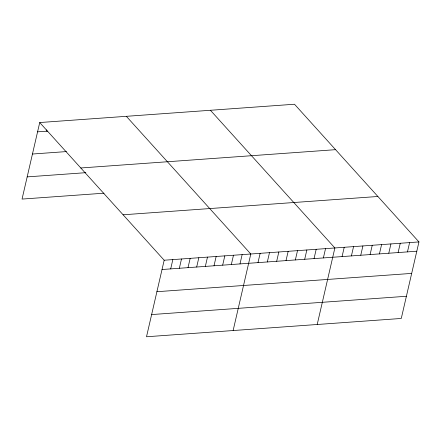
<?xml version="1.0" encoding="UTF-8"?>
<svg xmlns="http://www.w3.org/2000/svg" width="441" height="441" viewBox="0 0 441 441"><rect width="100%" height="100%" fill="white"/><g stroke="black" fill="none" stroke-linecap="round" stroke-linejoin="round"><path stroke-width="0.66" d="M39.723 122.543L164.173 260.223L146.506 336.764L401.277 318.457L418.95 241.922L294.494 104.236L39.723 122.543L22.05 199.078L104.01 193.191M46.239 131.214L46.542 129.886M170.695 268.894L172.839 259.6M179.355 268.271L181.499 258.977M188.015 267.648L190.165 258.354M196.68 267.026L198.825 257.731M205.341 266.403L207.485 257.109M214.006 265.785L216.151 256.491M222.666 265.162L224.811 255.868M231.327 264.539L233.476 255.245M239.992 263.916L242.137 254.622M233.129 330.541L250.797 253.999L126.346 116.319M257.996 262.621L260.14 253.327M267.334 261.954L269.484 252.66M276.678 261.281L278.822 251.987M286.022 260.609L288.166 251.315M295.36 259.936L297.51 250.642M304.703 259.269L306.848 249.975M314.047 258.597L316.191 249.303M323.385 257.924L325.535 248.63M317.206 324.499L334.873 247.958L210.418 110.278M342.073 256.585L344.217 247.291M351.411 255.912L353.555 246.618M360.755 255.24L362.899 245.946M370.098 254.567L372.243 245.273M379.436 253.9L381.581 244.606M388.78 253.228L390.924 243.934M398.118 252.555L400.268 243.261M407.462 251.883L409.606 242.589M37.573 131.837L47.567 131.115M32.452 154.025L66.437 151.583M80.791 167.977L335.568 149.67M27.171 176.891L85.813 172.679M123.105 214.789L377.882 196.482M164.173 260.223L418.95 241.922M162.029 269.517L416.806 251.216M156.908 291.71L411.679 273.403M151.627 314.571L406.404 296.269"/></g></svg>
